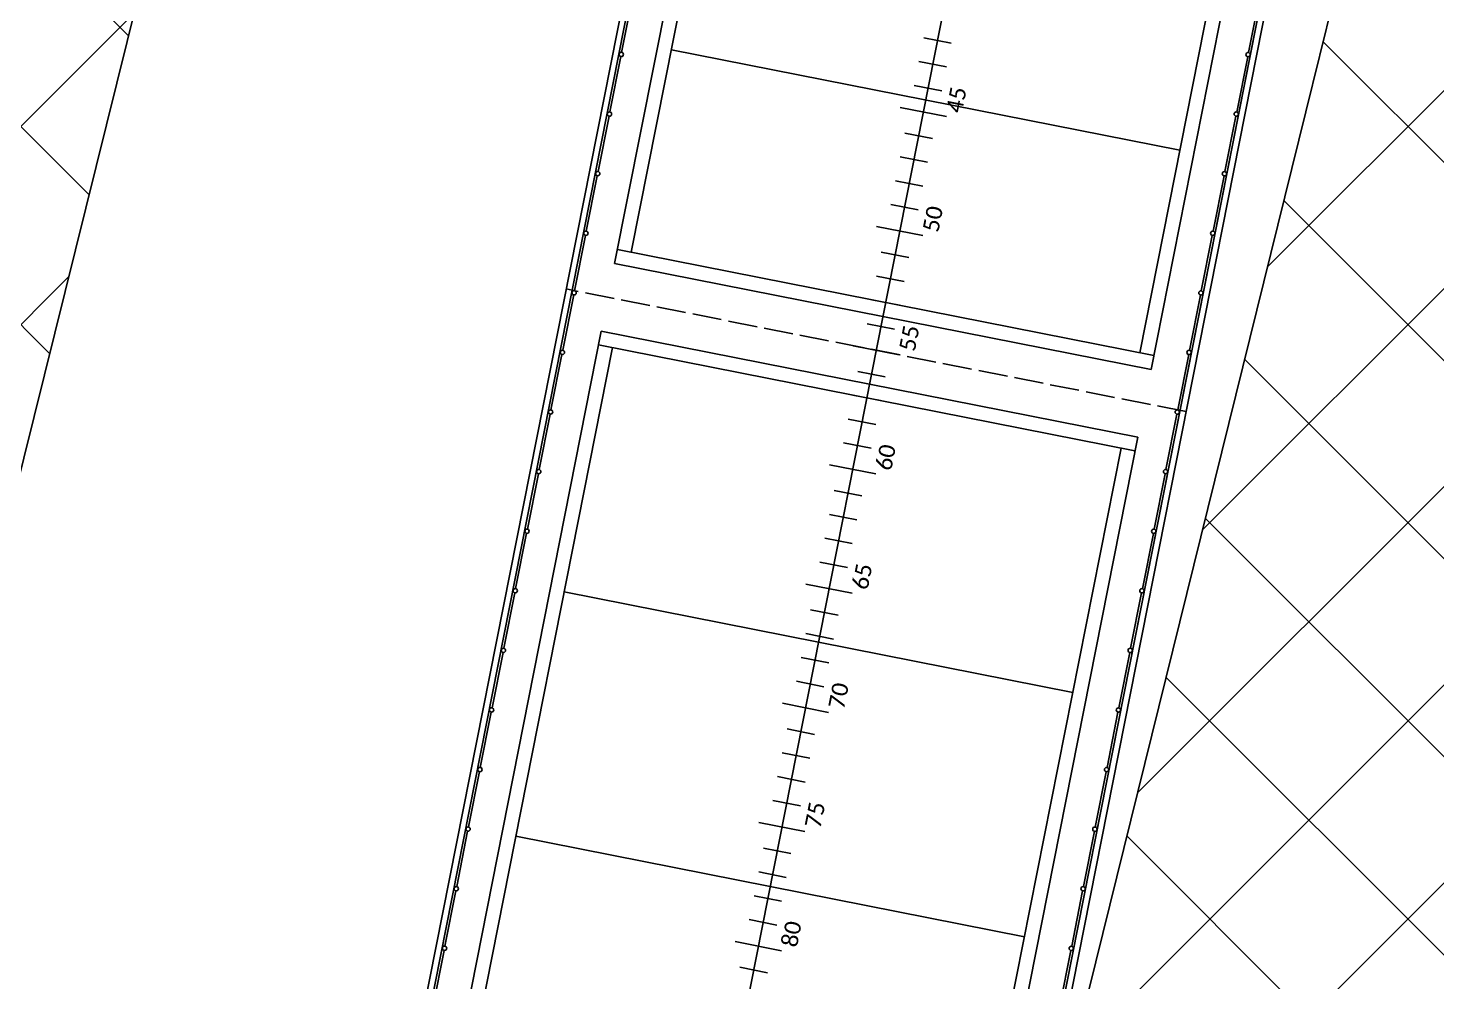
# Model space of a CAD drawing. Header units: metres. Extents: x 267365 to 277461, y 2088854 to 2108025.
# Drawn here: x 272955.6 to 273083.2, y 2096156.7 to 2096243.2 of the extents above; entities that cross this region are included whole.
import ezdxf

# ---------------------------------------------------------------- set-up
doc = ezdxf.new("R2010")
doc.units = ezdxf.units.M
doc.linetypes.add('ACAD_ISO02W100', pattern=[15, 12, -3])
doc.layers.add('BOAT', color=30, linetype='Continuous')
doc.layers.add('PORT', color=5, linetype='Continuous')
doc.styles.get("Standard").update_dxf_attribs({"font": 'calibri.ttf'})

# ---------------------------------------------------------------- blocks, each defined once
blk = doc.blocks.new('8')
at = {"color": 0}
for p, q in [((35786, 25858), (76112, 25858)), ((35800, 26009), (84948, 26009)), ((45935, 25799), (47328, 25799)), ((47435, 25799), (48828, 25799)), ((48935, 25799), (50328, 25799)), ((50435, 25799), (51828, 25799)), ((50435, 25799), (51828, 25799)), ((51935, 25799), (53328, 25799)), ((53435, 25799), (54828, 25799)), ((54935, 25799), (56328, 25799)), ((56435, 25799), (57828, 25799)), ((57935, 25799), (59328, 25799)), ((59435, 25799), (60828, 25799)), ((60935, 25799), (62328, 25799)), ((62435, 25799), (63828, 25799)), ((63935, 25799), (65328, 25799)), ((65435, 25799), (66828, 25799)), ((66935, 25799), (68328, 25799)), ((68435, 25800), (69828, 25800)), ((69935, 25800), (71328, 25800)), ((50437, 24608), (50437, 11808)), ((56587, 24608), (56587, 11808)), ((70237, 24608), (70237, 11808)), ((48937, 18789), (48937, 17627)), ((51937, 18789), (51937, 17627)), ((54937, 18789), (54937, 17627)), ((57937, 18789), (57937, 17627)), ((60937, 18789), (60937, 17627)), ((63937, 18789), (63937, 17627)), ((66937, 18789), (66937, 17627)), ((69937, 18789), (69937, 17627)), ((48337, 17861), (48337, 18554)), ((49537, 17861), (49537, 18554)), ((50137, 17861), (50137, 18554)), ((50737, 17861), (50737, 18554)), ((51337, 17861), (51337, 18554)), ((52537, 17861), (52537, 18554)), ((53137, 17861), (53137, 18554)), ((53737, 17861), (53737, 18554)), ((54337, 17861), (54337, 18554)), ((55537, 17861), (55537, 18554)), ((56137, 17861), (56137, 18554)), ((56737, 17861), (56737, 18554)), ((57337, 17861), (57337, 18554)), ((58537, 17861), (58537, 18554)), ((59137, 17861), (59137, 18554)), ((59737, 17861), (59737, 18554)), ((60337, 17861), (60337, 18554)), ((61537, 17861), (61537, 18554)), ((62137, 17861), (62137, 18554)), ((62737, 17861), (62737, 18554)), ((63337, 17861), (63337, 18554)), ((64537, 17861), (64537, 18554)), ((65137, 17861), (65137, 18554)), ((65737, 17861), (65737, 18554)), ((66337, 17861), (66337, 18554)), ((67537, 17861), (67537, 18554)), ((68137, 17861), (68137, 18554)), ((68737, 17861), (68737, 18554)), ((69337, 17861), (69337, 18554)), ((70537, 17861), (70537, 18554)), ((71137, 17861), (71137, 18554)), ((71737, 17861), (71737, 18554)), ((13535, 18208), (100365, 18208)), ((38648, 10558), (73332, 10558)), ((41427, 10558), (76112, 10558)), ((48935, 10617), (50328, 10617)), ((50435, 10617), (51828, 10617)), ((50435, 10617), (51828, 10617)), ((51935, 10617), (53328, 10617)), ((53435, 10617), (54828, 10617)), ((54935, 10617), (56328, 10617)), ((56435, 10617), (57828, 10617)), ((57935, 10617), (59328, 10617)), ((59435, 10617), (60828, 10617)), ((60935, 10617), (62328, 10617)), ((62435, 10617), (63828, 10617)), ((63935, 10617), (65328, 10617)), ((65435, 10617), (66828, 10617)), ((66935, 10617), (68328, 10617)), ((68435, 10615), (69828, 10615)), ((69935, 10615), (71328, 10615)), ((71435, 10615), (72828, 10615)), ((72935, 10615), (74328, 10615)), ((26714, 10406), (84948, 10406))]:
    blk.add_line(p, q, dxfattribs=at)
at = {"color": 0, "linetype": 'ACAD_ISO02W100', "ltscale": 60}
blk.add_line((63937, 10406), (63937, 26009), dxfattribs=at)
at = {"color": 0, "ltscale": 100}
for p, q in [((63087, 24958), (37787, 24958)), ((62737, 24958), (62737, 11458)), ((63087, 24958), (63087, 11458)), ((85887, 24958), (64787, 24958)), ((64787, 24958), (64787, 11458)), ((65137, 24958), (65137, 11458)), ((62737, 24608), (38137, 24608)), ((85537, 24608), (65137, 24608)), ((62737, 11808), (38137, 11808)), ((85537, 11808), (65137, 11808)), ((63087, 11458), (37787, 11458)), ((85887, 11458), (64787, 11458))]:
    blk.add_line(p, q, dxfattribs=at)
at = {"color": 0}
for centre in [(47382, 25799), (48882, 25799), (50382, 25799), (51882, 25799), (53382, 25799), (54882, 25799), (56382, 25799), (57882, 25799), (59382, 25799), (60882, 25799), (62382, 25799), (63882, 25799), (65382, 25799), (66882, 25799), (68382, 25799), (69882, 25799), (50382, 10617), (51882, 10617), (53382, 10617), (54882, 10617), (56382, 10617), (57882, 10617), (59382, 10617), (60882, 10617), (62382, 10617), (63882, 10617), (65382, 10617), (66882, 10617), (68382, 10617), (69882, 10617), (71382, 10617), (72882, 10617)]:
    blk.add_circle(centre, 53.5, dxfattribs=at)
at = {"color": 0, "char_height": 400, "attachment_point": 1}
for s, insert in [('80', (49073, 17665)), ('75', (52073, 17665)), ('70', (55073, 17665)), ('65', (58073, 17665)), ('60', (61073, 17665)), ('55', (64073, 17665)), ('50', (67073, 17665)), ('45', (70073, 17665))]:
    blk.add_mtext_dynamic_manual_height_columns(s, width=413.33, gutter_width=12.5, heights=[0], dxfattribs=dict(at, insert=insert))

msp = doc.modelspace()

# ---------------------------------------------------------------- hatches: boundary and pattern name
at = {"layer": 'PORT'}
h = msp.add_hatch(dxfattribs=at)
h.set_pattern_fill('ANSI37', color=256, scale=4)
h.paths.add_polyline_path([(273270.19, 2096480.51), (273852.98, 2095562.15), (273916.78, 2095547.06), (274084.91, 2096229.78), (274027.97, 2096243.5), (273954.31, 2095939.05), (273937.16, 2095926.02), (273603.06, 2096008.98), (273585.22, 2096022.69), (273264.05, 2096529.78), (272774.91, 2096640.23), (272693.83, 2096542.47), (272752.13, 2096373.44), (272719.04, 2096225.68), (272707.53, 2096222.8), (272664.34, 2096207.69), (272631.23, 2096188.99), (272563.66, 2095990.23), (272535.64, 2095976.58), (272507.61, 2095966.53), (272495.39, 2095956.47), (272431.27, 2095703.18), (272438.01, 2095646.17), (272448.34, 2095608.01), (272471.25, 2095599.93), (272448.15, 2095484.95), (272448.71, 2095452.13), (272456.29, 2095428.84), (272479.6, 2095403.3), (272519.24, 2095365.49), (272725.39, 2095311.41), (272809.04, 2094807.64), (272769.19, 2094802.07), (272837.68, 2094353.28), (272949.17, 2094372.02), (272951.43, 2094358.48), (272965.49, 2094360.39), (272798.65, 2095377.23), (272796.5, 2095381), (272793.37, 2095382.39), (272762.96, 2095389.83), (272759.2, 2095390.47), (272756.73, 2095388.97), (272755.76, 2095386.39), (272756.08, 2095380.92), (272724.61, 2095375.23), (272722.14, 2095392.73), (272721.06, 2095398.52), (272717.73, 2095401.53), (272542.03, 2095449.66), (272729.77, 2096212.77), (272733.69, 2096214.65), (272737.44, 2096214.65), (272815.15, 2096194.74), (272817.54, 2096193.38), (272818.05, 2096191.16), (272708.74, 2095753.69), (272709.29, 2095749.35), (272712.01, 2095747.17), (272830.72, 2095717.85), (272834.53, 2095720.02), (272836.16, 2095724.37), (273031.98, 2096513.94), (273038.25, 2096510.05), (273125.14, 2096490.72), (273131.57, 2096479.38), (272857.68, 2095370.61), (272833.52, 2095370.61), (272876.71, 2095089.54), (272879.72, 2095074.93), (272884.46, 2095067.19), (272898.22, 2095062.46), (272908.11, 2095064.18), (272918, 2095073.21)])

# ---------------------------------------------------------------- linework, layer by layer
at = {"layer": 'PORT', "flags": 128}
msp.add_lwpolyline([(272857.68, 2095370.61), (273131.57, 2096479.38), (273125.14, 2096490.72), (273038.25, 2096510.05), (273031.98, 2096513.94), (272836.16, 2095724.37)], dxfattribs=at)

# ---------------------------------------------------------------- block references
at = {"layer": 'BOAT', "xscale": 0.003670803171036142, "yscale": 0.003670803171036142, "zscale": 0.003670803171036142, "rotation": 78.81621548278927}
msp.add_blockref('8', (273052.47, 2095970.76), dxfattribs=at)

doc.saveas('drawing.dxf')
